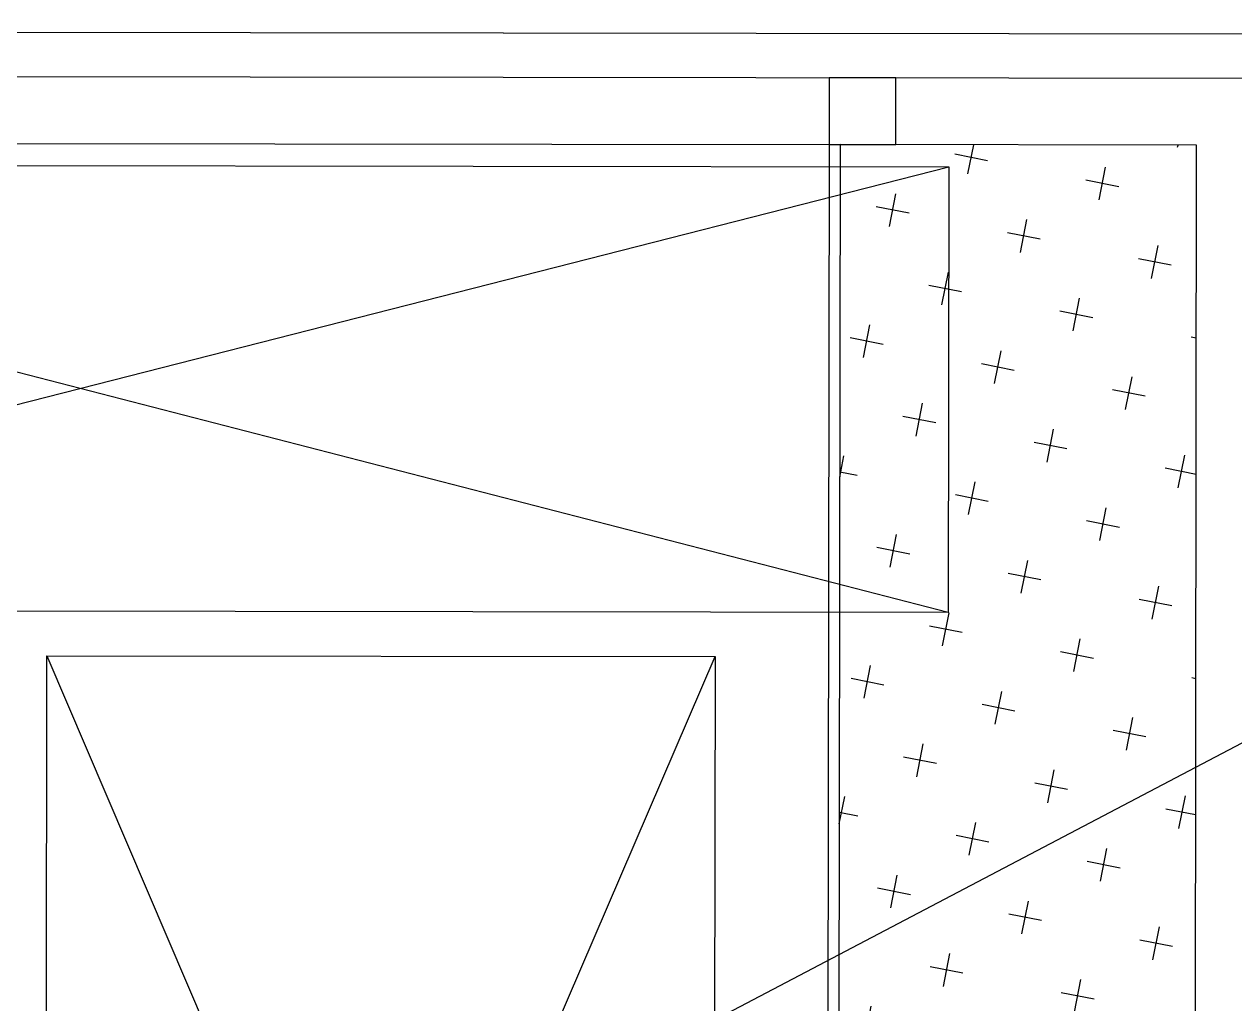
# Model space of a CAD drawing. Header units: millimetres. Extents: x 9 to 403, y 12 to 283.
# Drawn here: x 69.699 to 72.417, y 244.117 to 246.316 of the extents above; entities that cross this region are included whole.
import ezdxf

# ---------------------------------------------------------------- set-up
doc = ezdxf.new("R2010")
doc.units = ezdxf.units.MM
for name, color, linetype in [('SITE_20200109$0$AA-CON', 2, 'Continuous'), ('SITE_20200109$0$AA-VOID', 10, 'Continuous'), ('SITE_20200109$0$출력안됨', 155, 'Continuous')]:
    doc.layers.add(name, color=color, linetype=linetype)

msp = doc.modelspace()

# ---------------------------------------------------------------- hatches: boundary and pattern name
h = msp.add_hatch()
h.set_pattern_fill('CROSS', color=8, scale=600, angle=78.8038, style=0)
h.set_pattern_definition([(78.80379, (-179.97536, -1.74407), (-0.11802008, 0.17627061), [0.07500002, -0.22500005]), (168.80383, (-179.93129, -1.71457), (-0.17627094, -0.11801986), [0.07500015, -0.22500044])])
h.paths.add_polyline_path([(72.3311, 246.0452), (71.5311, 246.0463), (71.5278, 243.6713), (72.3278, 243.6702)])

# ---------------------------------------------------------------- linework, layer by layer
at = {"color": 8}
for p, q in [((71.5063, 246.1964), (71.5061, 246.0464)), ((71.6563, 246.1962), (71.5063, 246.1964)), ((71.6561, 246.0462), (71.6563, 246.1962)), ((67.7061, 246.0516), (71.5061, 246.0464)), ((71.5061, 246.0464), (71.4985, 240.5464)), ((71.5061, 246.0464), (71.6561, 246.0462)), ((71.5311, 246.0463), (71.5278, 243.6713)), ((72.3311, 246.0452), (71.5311, 246.0463)), ((72.3278, 243.6702), (72.3311, 246.0452))]:
    msp.add_line(p, q, dxfattribs=at)
at = {"layer": 'SITE_20200109$0$AA-CON', "color": 8}
for p, q in [((67.4564, 246.3019), (75.4564, 246.2909)), ((67.5563, 246.2018), (75.3563, 246.1911))]:
    msp.add_line(p, q, dxfattribs=at)
at = {"layer": 'SITE_20200109$0$AA-VOID', "color": 8}
for p, q in [((67.8746, 245.0014), (71.775, 245.996)), ((71.7736, 244.996), (67.876, 246.0014)), ((67.876, 246.0014), (71.775, 245.996)), ((71.775, 245.996), (71.7736, 244.996)), ((71.7736, 244.996), (67.8746, 245.0014)), ((69.7455, 241.3988), (69.7503, 244.8988)), ((69.7503, 244.8988), (71.2455, 241.3967)), ((69.7503, 244.8988), (71.2503, 244.8967)), ((69.7455, 241.3988), (71.2503, 244.8967)), ((71.2503, 244.8967), (71.2455, 241.3967))]:
    msp.add_line(p, q, dxfattribs=at)
at = {"layer": 'SITE_20200109$0$출력안됨', "color": 8}
for p in [(56.8564, 246.3165), (56.843, 236.5165)]:
    msp.add_line(p, (75.4564, 246.2909), dxfattribs=at)

doc.saveas('drawing.dxf')
